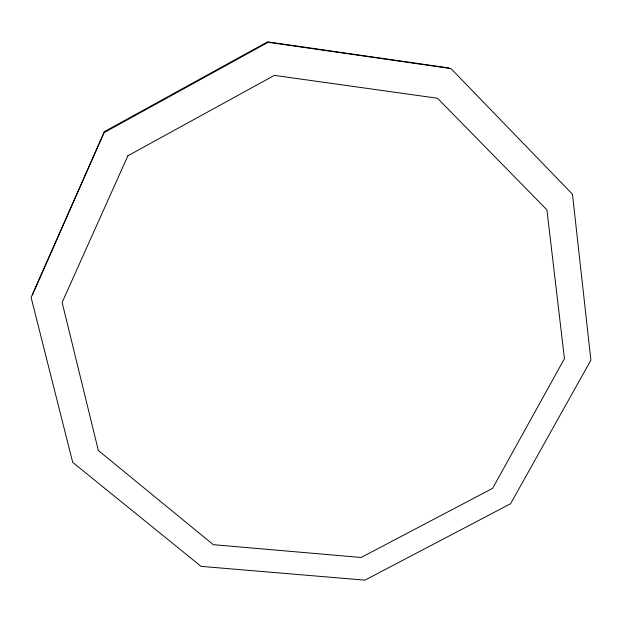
<?xml version="1.0" encoding="UTF-8"?>
<svg xmlns="http://www.w3.org/2000/svg" width="622" height="622" viewBox="0 0 622 622"><rect width="100%" height="100%" fill="white"/><g stroke="black" fill="none" stroke-linecap="round" stroke-linejoin="round"><path stroke-width="0.93" d="M32.398 294.976L104.605 131.545L267.561 41.845L448.967 67.946M103.851 132.735L31.1 297.409L72.72 462.395L201.093 566.37L364.935 580.155L510.592 503.734L590.9 360.146L572.473 194.22L450.989 68.599L268.129 42.304L103.851 132.735M127.883 155.78L62.13 302.447L98.354 450.507L213.284 544.67L361.118 557.483L492.624 488.348L564.449 358.661L546.909 209.839L437.523 98.253L274.38 75.379L127.883 155.78"/></g></svg>
